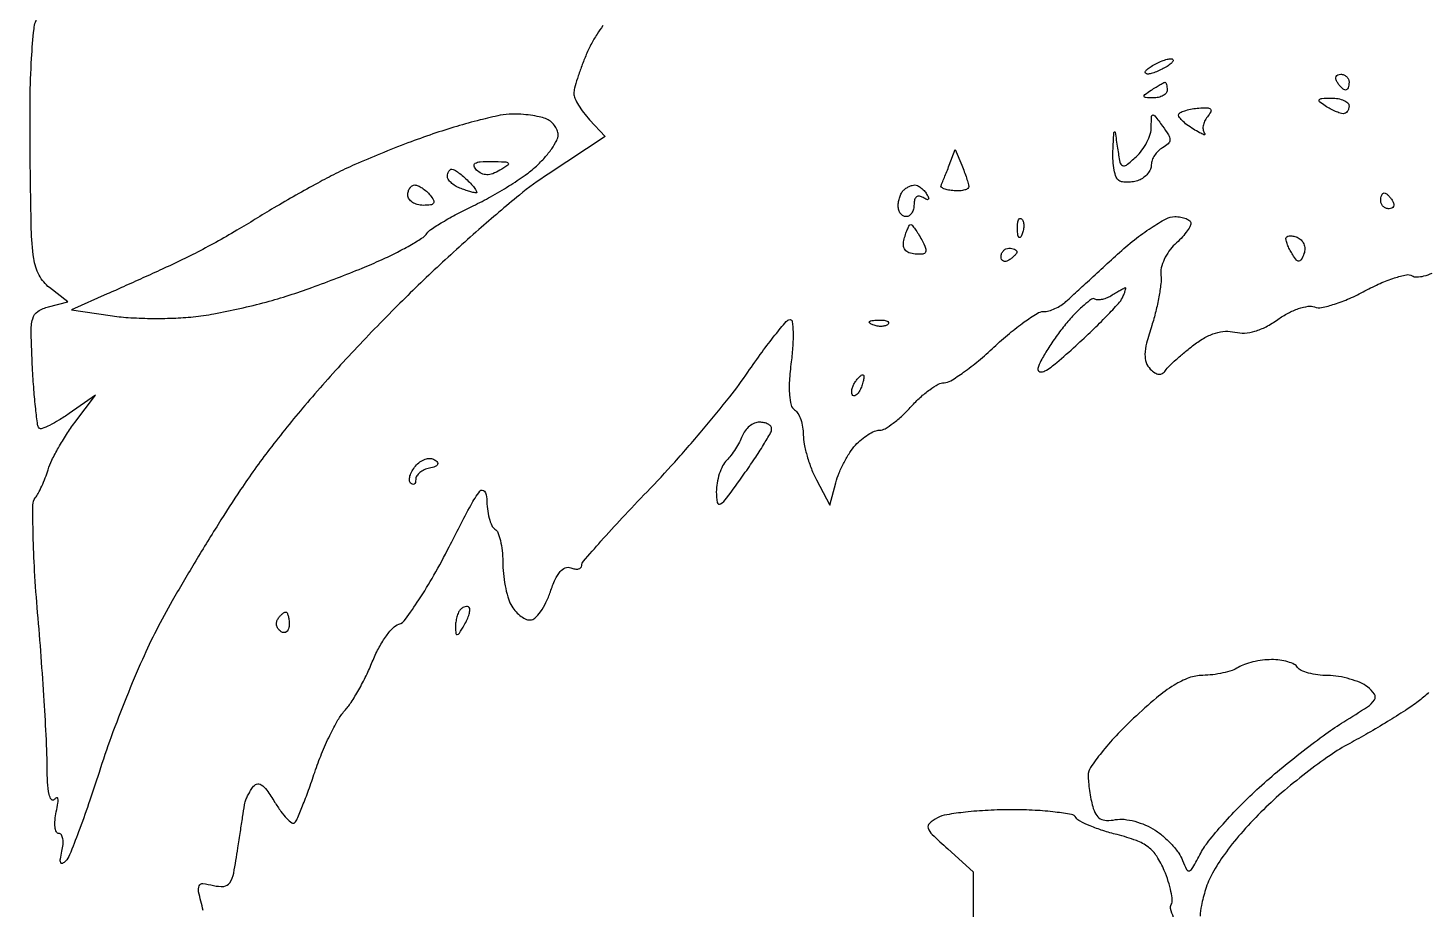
# Model space of a CAD drawing. Extents: x 0 to 102, y 0 to 135.
# Drawn here: x 22.76 to 37.72, y 26.18 to 35.6 of the extents above; entities that cross this region are included whole.
import ezdxf

# ---------------------------------------------------------------- set-up
doc = ezdxf.new("R2010")
doc.units = 0
doc.header["$MEASUREMENT"] = 0

msp = doc.modelspace()

# ---------------------------------------------------------------- linework, layer by layer
for points in [[(28.90555, 35.629859, 0.022164), (28.841839, 35.538645, 0.021958), (28.777138, 35.42603, 0.02045), (28.720889, 35.305511, 0.010778), (28.672618, 35.182598, 0.012253), (28.631839, 35.062827, 0.01149), (28.60215, 34.959844, 0.064515), (28.5948, 34.903121, 0.10652), (28.605693, 34.852569, 0.028504), (28.644002, 34.779248, 0.027543), (28.698188, 34.698936, 0.025359), (28.762297, 34.622717), (28.929795, 34.44293), (28.318147, 34.041833, 0.026718), (28.011154, 33.816188, 0.008401), (27.576529, 33.447078, 0.008314), (27.101359, 33.015383, 0.008752), (26.649, 32.575316, 0.008677), (26.155301, 32.060347, 0.010925), (25.71722, 31.565982, 0.011944), (25.339807, 31.098671, 0.017114), (25.029877, 30.665698, 0.006729), (24.790004, 30.294396, 0.004928), (24.533463, 29.876218, 0.00498), (24.298315, 29.475303, 0.010988), (24.128617, 29.163576, 0.015608), (23.978888, 28.849883, 0.007818), (23.808372, 28.44486, 0.007754), (23.644851, 28.019913, 0.011357), (23.51536, 27.640776, -0.005634), (23.404393, 27.303293, -0.00793), (23.297301, 27.005106, -0.005015), (23.201322, 26.758157, -0.101337), (23.157261, 26.6913, -0.086587), (23.12398, 26.667872, -0.44104), (23.105408, 26.675509, -0.130058), (23.101817, 26.714752, -0.017287), (23.11867, 26.79705, 0.037349), (23.130585, 26.869995, 0.064049), (23.128081, 26.931485, 0.095958), (23.112573, 26.972694, 0.260548), (23.086268, 26.9874, -0.296033), (23.060009, 27.004441, -0.075576), (23.045884, 27.055741, -0.052589), (23.044927, 27.130871, -0.030621), (23.058731, 27.22005, 0.014337), (23.076052, 27.312035, 0.082538), (23.075694, 27.361409, 0.483286), (23.060533, 27.369661, 0.137939), (23.036145, 27.350098, -0.510216), (23.006533, 27.349902, -0.109364), (22.981797, 27.405894, -0.036432), (22.965461, 27.535587, -0.011518), (22.959714, 27.730798, 0.011063), (22.952326, 27.98978, 0.002878), (22.92884, 28.405762, 0.002924), (22.896569, 28.87959, 0.002983), (22.858952, 29.349869, -0.006397), (22.826357, 29.795642, -0.00988), (22.810742, 30.181602, -0.005484), (22.807628, 30.502368, -0.169221), (22.833586, 30.576569, 0.046095), (22.865792, 30.625762, 0.01546), (22.903695, 30.702917, 0.015235), (22.940592, 30.791357, 0.01684), (22.970719, 30.879, -0.039152), (23.010737, 30.980462, -0.01507), (23.081268, 31.114599, -0.014813), (23.166858, 31.256148, -0.017685), (23.256023, 31.38404), (23.4765, 31.67758), (23.196679, 31.480561, -0.015682), (23.086466, 31.408021, -0.024577), (22.986998, 31.353474, -0.021523), (22.90576, 31.318222, -0.296175), (22.875809, 31.324591, -0.165367), (22.858427, 31.359885, -0.004629), (22.837724, 31.530714, -0.009003), (22.818639, 31.734595, -0.006008), (22.8038, 31.968645, -0.006027), (22.7889, 32.348099, -0.071428), (22.805821, 32.494044, -0.183295), (22.861429, 32.571838, -0.08564), (22.97643, 32.622749), (23.18002, 32.673847), (22.985946, 32.826506, -0.106126), (22.874928, 32.960249, -0.084835), (22.81728, 33.138925, -0.030499), (22.791238, 33.456379, -0.00264), (22.778574, 34.268502, -0.005223), (22.77865, 34.844473, -0.011998), (22.793636, 35.277781, -0.012393), (22.820268, 35.596564, -0.10086), (22.864573, 35.73527, 0.018066)], [(24.629935, 26.162443, -0.007991), (24.580915, 26.364739, -0.154329), (24.586298, 26.428304, -0.334252), (24.625956, 26.451802, -0.033929), (24.740624, 26.431164, 0.081798), (24.85014, 26.42209, 0.232903), (24.914064, 26.460252, 0.097472), (24.955544, 26.563922, 0.009364), (25.001077, 26.833122, -0.000526), (25.027599, 27.008757, -0.000764), (25.051395, 27.163627, -0.000376), (25.071919, 27.295202, -0.013218), (25.077548, 27.3258, -0.056804), (25.085254, 27.348911, -0.010786), (25.104864, 27.388803, -0.011388), (25.129957, 27.434599, -0.01024), (25.157982, 27.480879, -0.168172), (25.201489, 27.515531, -0.236332), (25.249896, 27.509459, -0.091621), (25.309941, 27.451042, -0.017508), (25.393896, 27.323288, 0.020677), (25.460564, 27.223225, 0.03611), (25.524817, 27.147137, 0.044348), (25.578843, 27.100822, 0.366578), (25.608695, 27.103295, 0.096856), (25.635157, 27.142622, 0.005208), (25.692329, 27.282199, 0.007984), (25.756329, 27.45101, 0.005726), (25.822664, 27.641586, -0.016185), (25.896708, 27.840789, -0.015926), (25.983851, 28.035878, -0.016017), (26.071025, 28.201711, -0.056793), (26.141662, 28.2987, 0.041323), (26.211149, 28.388171, 0.015848), (26.293006, 28.522878, 0.015566), (26.373044, 28.675417, 0.018484), (26.438644, 28.824259, -0.027207), (26.503143, 28.963951, -0.031347), (26.579797, 29.089079, -0.032942), (26.657043, 29.18496, -0.130168), (26.720359, 29.225355, 0.160589), (26.793773, 29.278597, 0.011737), (26.93681, 29.487046, 0.01543), (27.09702, 29.750081, 0.01104), (27.260419, 30.053396, -0.003305), (27.490764, 30.497292, -0.044753), (27.589969, 30.650469, -0.508388), (27.636716, 30.648877, -0.148306), (27.662269, 30.566743, 0.028847), (27.669227, 30.459564, 0.034972), (27.688484, 30.360727, 0.037557), (27.716005, 30.282281, 0.152344), (27.7488, 30.2445, -0.16127), (27.781527, 30.205443, -0.034964), (27.808549, 30.120427, -0.033058), (27.827191, 30.012957, -0.026422), (27.8334, 29.895545, 0.025579), (27.839829, 29.769961, 0.021432), (27.859126, 29.637954, 0.02197), (27.887299, 29.518675, 0.053933), (27.920977, 29.435238, 0.050982), (27.963183, 29.372646, 0.050503), (28.017303, 29.319669, 0.055077), (28.074598, 29.283446, 0.11392), (28.125916, 29.2716, 0.18936), (28.177855, 29.292002, 0.049792), (28.238071, 29.360283, 0.043309), (28.296156, 29.457923, 0.032841), (28.342914, 29.573499, -0.026157), (28.393912, 29.704566, -0.070437), (28.447231, 29.788856, -0.119735), (28.502938, 29.829285, -0.19125), (28.560975, 29.829954, 0.050099), (28.606343, 29.817579, 0.091299), (28.644613, 29.818188, 0.140862), (28.6697, 29.831182, 0.206102), (28.6794, 29.853715, -0.180114), (28.696257, 29.898992, -0.002718), (28.884423, 30.11429, -0.006939), (29.109843, 30.362378, -0.004484), (29.37735, 30.6436, 0.00974), (29.672454, 30.960437, 0.007519), (29.982108, 31.316801, 0.007611), (30.261354, 31.658526, 0.018015), (30.456, 31.923327, -0.00778), (30.60693, 32.137716, -0.011821), (30.745296, 32.318745, -0.006559), (30.865776, 32.46491, -0.212976), (30.906238, 32.484387, -0.389732), (30.930798, 32.463092, -0.02132), (30.938646, 32.352131, -0.023972), (30.935724, 32.205683, -0.014103), (30.918917, 32.031328, 0.014812), (30.899786, 31.829857, 0.033909), (30.900203, 31.677397, 0.044876), (30.917584, 31.569847, 0.194216), (30.95513, 31.518735, -0.12425), (30.990883, 31.481863, -0.047229), (31.020861, 31.416215, -0.043076), (31.04132, 31.335378, -0.040468), (31.0482, 31.250506, 0.049282), (31.058071, 31.150604, 0.022017), (31.089639, 31.022161, 0.021541), (31.135256, 30.888152, 0.027295), (31.189268, 30.769049), (31.330337, 30.4983), (31.395883, 30.74004, -0.032374), (31.431535, 30.844297, -0.022051), (31.484739, 30.957802, -0.022276), (31.546058, 31.06319, -0.041037), (31.606327, 31.14189, -0.035036), (31.670123, 31.203159, -0.034961), (31.741894, 31.254968, -0.037157), (31.810857, 31.290965, -0.102051), (31.864359, 31.302, 0.13357), (31.922213, 31.317736, 0.027789), (32.010689, 31.376554, 0.02734), (32.108755, 31.458641, 0.022848), (32.203632, 31.5558, -0.025226), (32.299404, 31.652949, -0.029165), (32.400145, 31.735046, -0.030226), (32.492167, 31.793386, -0.126823), (32.555061, 31.8096, 0.13977), (32.625557, 31.829699, 0.016347), (32.763104, 31.921431, 0.018589), (32.922333, 32.044508, 0.014205), (33.087352, 32.1903, -0.014115), (33.252313, 32.336093, -0.018499), (33.411362, 32.459169, -0.016222), (33.54871, 32.550961, -0.140081), (33.618833, 32.571, 0.067748), (33.674761, 32.578613, 0.036741), (33.740217, 32.602064, 0.03582), (33.804488, 32.63627, 0.046899), (33.857251, 32.67675, -0.001077), (33.92556, 32.739877, -0.000152), (34.066493, 32.869479, -0.000174), (34.233374, 33.022742, -0.000148), (34.409569, 33.18435, -0.018055), (34.59008, 33.338203, -0.022036), (34.769944, 33.468157, -0.021239), (34.927886, 33.562646, -0.124808), (35.020776, 33.5862, -0.039472), (35.086952, 33.580968, -0.058669), (35.142833, 33.5652, -0.077156), (35.180876, 33.542073, -0.221145), (35.1936, 33.514712, -0.13657), (35.183281, 33.477636, -0.025904), (35.143603, 33.418976, -0.025927), (35.088557, 33.353406, -0.021262), (35.023396, 33.289191, 0.055533), (34.959718, 33.217212, 0.046339), (34.908903, 33.128609, 0.04834), (34.877572, 33.037585, 0.086404), (34.872642, 32.958829, -0.055886), (34.872477, 32.86705, -0.016546), (34.851936, 32.727881, -0.016381), (34.818293, 32.571866, -0.01697), (34.774841, 32.420235, 0.014954), (34.720427, 32.233196, 0.05533), (34.702975, 32.111696, 0.092569), (34.716296, 32.025027, 0.112542), (34.759918, 31.955642, 0.050115), (34.808477, 31.915951, 0.123055), (34.851628, 31.900675, 0.161153), (34.889421, 31.909294, 0.106101), (34.922173, 31.940124, -0.048238), (34.960062, 31.985052, -0.009883), (35.035834, 32.056213, -0.010319), (35.127584, 32.135654, -0.009533), (35.224953, 32.213418, -0.034772), (35.343686, 32.292117, -0.05372), (35.456549, 32.340968, -0.06219), (35.563746, 32.360134, -0.074793), (35.665561, 32.350269, 0.076276), (35.7678, 32.340666, 0.057432), (35.879172, 32.360168, 0.049549), (35.998296, 32.408731, 0.033176), (36.123661, 32.486016, -0.03399), (36.233059, 32.553213, -0.038227), (36.346436, 32.602012, -0.041589), (36.447776, 32.627555, -0.133328), (36.516454, 32.620573, 0.142674), (36.592473, 32.614251, 0.02652), (36.729603, 32.649777, 0.02651), (36.890476, 32.710243, 0.021477), (37.056079, 32.791361, -0.019604), (37.219002, 32.871925, -0.026845), (37.371728, 32.930521, -0.025912), (37.498575, 32.964382, -0.193), (37.558848, 32.953895, 0.149942), (37.60987, 32.940546, 0.050934), (37.68659, 32.951634, 0.045184), (37.773963, 32.982112, 0.038546)], [(37.736976, 28.4948, -0.035285), (37.62585, 28.399577, -0.015773), (37.488508, 28.304321, -0.006512), (37.296994, 28.183762, -0.006435), (37.088103, 28.059698, -0.008231), (36.892439, 27.951122, 0.028773), (36.681853, 27.822684, 0.013494), (36.424321, 27.634049, 0.01332), (36.164264, 27.421238, 0.01822), (35.942642, 27.215236, 0.01694), (35.726758, 26.984239, 0.024177), (35.552634, 26.764173, 0.027746), (35.424498, 26.562292, 0.054799), (35.350549, 26.38767, 0.016777), (35.305746, 26.217573, 0.054931), (35.292509, 26.102207, 0.087188)], [(35.007931, 26.089022, -0.028228), (34.977249, 26.183247, -0.205817), (34.984083, 26.229209, 0.163645), (34.994747, 26.274926, 0.026945), (34.981086, 26.365851, 0.027174), (34.952338, 26.475083, 0.021028), (34.909705, 26.590537, 0.042821), (34.830005, 26.743117, 0.088606), (34.739267, 26.841755, 0.075935), (34.610619, 26.911828, 0.025132), (34.404436, 26.974915, -0.016113), (34.253109, 27.018249, -0.020601), (34.117026, 27.068281, -0.018987), (34.008701, 27.118155, -0.137805), (33.966929, 27.156554, 0.212982), (33.91787, 27.189939, 0.013829), (33.74343, 27.216335, 0.018198), (33.526665, 27.235052, 0.012437), (33.279545, 27.2412, 0.012493), (33.024498, 27.234826, 0.014647), (32.783326, 27.215671, 0.013633), (32.581759, 27.188125, 0.082263), (32.482087, 27.154292, 0.057548), (32.397881, 27.095893, 0.301931), (32.383957, 27.044177, 0.121729), (32.426662, 26.976917, 0.008401), (32.593114, 26.823086), (32.86653, 26.578789), (32.866815, 25.170485, -0.001602)]]:
    msp.add_lwpolyline(points, format="xyb")
for points in [[(34.9821, 35.275609, -0.190341), (35.00175, 35.267847, -0.335455), (35.004572, 35.251519, -0.102785), (34.9833, 35.225271, -0.027796), (34.9398, 35.1936, -0.026766), (34.885004, 35.16221, -0.024204), (34.825326, 35.135681, -0.024967), (34.769529, 35.117192, -0.067616), (34.7283, 35.111591, -0.190341), (34.70865, 35.119353, -0.335455), (34.705828, 35.135681, -0.102785), (34.7271, 35.161929, -0.027796), (34.7706, 35.1936, -0.026766), (34.825396, 35.22499, -0.024204), (34.885074, 35.251519, -0.024967), (34.940871, 35.270008, -0.067616)], [(34.91865, 35.023105, -0.309048), (34.92683, 35.01822, -0.04613), (34.933587, 34.999168, -0.038557), (34.938271, 34.972132, -0.023625), (34.9398, 34.9398, -0.17131), (34.928443, 34.907625, -0.095191), (34.89631, 34.880432, -0.075283), (34.848385, 34.86227, -0.055234), (34.79175, 34.856495, -0.011938), (34.708934, 34.859198, -0.327416), (34.693061, 34.872281, -0.309569), (34.700347, 34.892133, -0.011213), (34.7706, 34.9398, -0.006384), (34.820752, 34.97131, -0.008918), (34.866436, 34.998099, -0.005891), (34.905181, 35.019303, -0.107356)], [(36.796007, 35.109, -0.093332), (36.830207, 35.10256, -0.09642), (36.859282, 35.084149, -0.099167), (36.878742, 35.05668, -0.105053), (36.8856, 35.0244, -0.042167), (36.882864, 34.992011, -0.061769), (36.874641, 34.964651, -0.081139), (36.862559, 34.946099, -0.210953), (36.848293, 34.9398, -0.151918), (36.830465, 34.945345, -0.038439), (36.806586, 34.964651, -0.035638), (36.781457, 34.992017, -0.029505), (36.7587, 35.0244, -0.082592), (36.745459, 35.056726, -0.161196), (36.748091, 35.084149, -0.182303), (36.765979, 35.102377, -0.108972)], [(35.278162, 34.747336, -0.022086), (35.367237, 34.7501, -0.200057), (35.402222, 34.734975, -0.328725), (35.406154, 34.70551, -0.047582), (35.369929, 34.65229, 0.061547), (35.340097, 34.605726, 0.072927), (35.324605, 34.555865, 0.085349), (35.325269, 34.510495, 0.14326), (35.342384, 34.47676, -0.3589), (35.343088, 34.465931, -0.338543), (35.332369, 34.46269, -0.037015), (35.287679, 34.483357, -0.010009), (35.220222, 34.522627, -0.025235), (35.151577, 34.569354, -0.040137), (35.098581, 34.616624, -0.048193), (35.065949, 34.658161, -0.28841), (35.065739, 34.684445, -0.153276), (35.088756, 34.704351, -0.030262), (35.140676, 34.723206, -0.029499), (35.206243, 34.738479, -0.023679)], [(36.69525, 34.853905, -0.042523), (36.768125, 34.848195, -0.062416), (36.829685, 34.829968, -0.082215), (36.871389, 34.802848, -0.210568), (36.8856, 34.7706, -0.073605), (36.88083, 34.738371, -0.089496), (36.866962, 34.711232, -0.102891), (36.846342, 34.693336, -0.133323), (36.82215, 34.687295, -0.077483), (36.789455, 34.693079, -0.020703), (36.740062, 34.712301, -0.02047), (36.68504, 34.739114, -0.019837), (36.6318, 34.7706, -0.023197), (36.570136, 34.814634, -0.409657), (36.567322, 34.836728, -0.220444), (36.59422, 34.850934, -0.011293)], [(27.932231, 34.683837, 0.049292), (27.807278, 34.670278, 0.010119), (27.59084, 34.620324, 0.010558), (27.340749, 34.551599, 0.009753), (27.087031, 34.470661, 0.008451), (26.81916, 34.374333, 0.006259), (26.526246, 34.25916, 0.006328), (26.252319, 34.143411, 0.014143), (26.047866, 34.046973, 0.007648), (25.855395, 33.945711, 0.004152), (25.621813, 33.815692, 0.004135), (25.386302, 33.679439, 0.00653), (25.186835, 33.558287, -0.008112), (24.9901, 33.439646, -0.005567), (24.763311, 33.311205, -0.005612), (24.542106, 33.192378, -0.011342), (24.3648, 33.104744, -0.001586), (24.191484, 33.024589, -0.000937), (23.9841, 32.929945, -0.000938), (23.776696, 32.83623, -0.001609), (23.6034, 32.758988), (23.2227, 32.590766), (23.634162, 32.527536, 0.022543), (23.825974, 32.506855, 0.011968), (24.064828, 32.497681, 0.011888), (24.309922, 32.499966, 0.018049), (24.522462, 32.514694, 0.019175), (24.744433, 32.546797, 0.009754), (25.020762, 32.603238, 0.009676), (25.303897, 32.672628, 0.014277), (25.5492, 32.745361, 0.007472), (25.791542, 32.828841, 0.005035), (26.065701, 32.93102, 0.005072), (26.328965, 33.035248, 0.010033), (26.535301, 33.124237, 0.010576), (26.706142, 33.206424, 0.013796), (26.858604, 33.289149, 0.011389), (26.981238, 33.363915, 0.112203), (27.023369, 33.406756, -0.109379), (27.06555, 33.450129, -0.010711), (27.189993, 33.528152, -0.013147), (27.344501, 33.615044, -0.010047), (27.517768, 33.70217, 0.016001), (27.704247, 33.798738, 0.012837), (27.898647, 33.914079, 0.013037), (28.07298, 34.030109, 0.031964), (28.19295, 34.126573, 0.026079), (28.281999, 34.217036, 0.029537), (28.357259, 34.312752, 0.030756), (28.410569, 34.400532, 0.121666), (28.4256, 34.461391, 0.097962), (28.415622, 34.511832, 0.066865), (28.386291, 34.562572, 0.064043), (28.342939, 34.605908, 0.072854), (28.291781, 34.634649, 0.040977), (28.224749, 34.654251, 0.016659), (28.130963, 34.67028, 0.016352), (28.028464, 34.680902, 0.020038)], [(34.890897, 34.55412, -0.02063), (34.953816, 34.460347, -0.138303), (34.968895, 34.406878, -0.210891), (34.950579, 34.365383, -0.056839), (34.890897, 34.322246, 0.06436), (34.844887, 34.287929, 0.053946), (34.805937, 34.241083, 0.056143), (34.779459, 34.189425, 0.09062), (34.7706, 34.140947, -0.104621), (34.760593, 34.093646, -0.066666), (34.73108, 34.045521, -0.062654), (34.687501, 34.003899, -0.067821), (34.636066, 33.975677, -0.044889), (34.5789, 33.959443, -0.041972), (34.518442, 33.953189, -0.044764), (34.463681, 33.957044, -0.098775), (34.424566, 33.971618, -0.169036), (34.395614, 34.007252, -0.036926), (34.373932, 34.084513, -0.03451), (34.36107, 34.182302, -0.027183), (34.360276, 34.289143, -0.00057), (34.369539, 34.481741, -0.24736), (34.375985, 34.492638, -0.536788), (34.383128, 34.48933, -0.00079), (34.408907, 34.319068, 0.011387), (34.435103, 34.16779, 0.239566), (34.462486, 34.132834, 0.284977), (34.503508, 34.137748, 0.01528), (34.607732, 34.22643, 0.050723), (34.670061, 34.295537, 0.040342), (34.722757, 34.381128, 0.041679), (34.758831, 34.469406, 0.076301), (34.7706, 34.546082, -0.007449), (34.772292, 34.659672, -0.386219), (34.786357, 34.674266, -0.25197), (34.808858, 34.664029, -0.004489)], [(32.743334, 34.1361, -0.00823), (32.770406, 34.067054, -0.009137), (32.794217, 33.999509, -0.008587), (32.812453, 33.941274, -0.046151), (32.818854, 33.908708, -0.27363), (32.809004, 33.887363, -0.080314), (32.775072, 33.871224, -0.05621), (32.723625, 33.862319, -0.03358), (32.661461, 33.86282, -0.027634), (32.600476, 33.87082, -0.052141), (32.552975, 33.884989, -0.083462), (32.524991, 33.902557, -0.341161), (32.521516, 33.921012, 0.018089), (32.534253, 33.948401, 0.00287), (32.556964, 34.003123, 0.003179), (32.582955, 34.067956, 0.002777), (32.609336, 34.1361), (32.673761, 34.3053)], [(27.71073, 34.175827, -0.006175), (27.857815, 34.172494, -0.18983), (27.890809, 34.158146, -0.471567), (27.888627, 34.135465, -0.016776), (27.804097, 34.082461, -0.04153), (27.726473, 34.045584, -0.092968), (27.662424, 34.034253, -0.112876), (27.60665, 34.047613, -0.081552), (27.554527, 34.085033, -0.113627), (27.527988, 34.127447, -0.358555), (27.538844, 34.156667, -0.117828), (27.59341, 34.173066, -0.016922)], [(27.289543, 34.0938, -0.136573), (27.315626, 34.08654, -0.020956), (27.360962, 34.056523, -0.0221), (27.412656, 34.015489, -0.017569), (27.464786, 33.9669, -0.015368), (27.510623, 33.918155, -0.032802), (27.542241, 33.877277, -0.056968), (27.556723, 33.849387, -0.525687), (27.550262, 33.84, -0.06131), (27.52651, 33.842924, -0.010029), (27.481697, 33.855084, -0.010912), (27.42929, 33.871691, -0.009428), (27.375019, 33.891351, -0.045844), (27.323824, 33.91659, -0.052351), (27.280509, 33.949811, -0.059761), (27.250825, 33.985591, -0.144282), (27.2412, 34.018251, -0.062127), (27.244803, 34.047139, -0.080435), (27.255401, 34.071608, -0.097925), (27.271106, 34.087984, -0.153976)], [(26.892441, 33.9246, -0.106966), (26.927237, 33.91707, -0.039506), (26.971391, 33.892648, -0.036931), (27.01693, 33.85745, -0.036574), (27.056955, 33.815829, -0.046053), (27.093552, 33.762413, -0.284189), (27.092114, 33.730585, -0.216813), (27.060904, 33.71167, -0.029471), (26.982713, 33.707057, -0.064292), (26.919817, 33.715178, -0.082026), (26.866526, 33.739009, -0.098715), (26.830873, 33.774348, -0.149352), (26.8182, 33.815829, -0.066472), (26.823752, 33.857408, -0.083548), (26.840008, 33.892648, -0.099361), (26.86413, 33.916217, -0.144937)], [(32.241707, 33.9246, -0.116346), (32.271137, 33.917658, -0.049192), (32.305704, 33.895909, -0.045098), (32.339636, 33.864295, -0.044289), (32.367579, 33.826929, -0.029004), (32.388554, 33.788127, -0.315645), (32.385643, 33.771557, -0.315645), (32.369073, 33.768646, -0.029004), (32.330271, 33.789621, 0.099174), (32.291146, 33.804164, 0.20018), (32.259732, 33.796578, 0.168066), (32.239324, 33.767107, 0.068269), (32.2326, 33.718093, -0.062283), (32.226294, 33.667662, -0.080552), (32.207749, 33.624944, -0.097988), (32.180265, 33.596354, -0.153634), (32.148, 33.5862, -0.13236), (32.115738, 33.594893, -0.100566), (32.088251, 33.619335, -0.087856), (32.06976, 33.655898, -0.073375), (32.0634, 33.699, -0.043841), (32.067558, 33.746326, -0.036641), (32.079968, 33.795232, -0.038133), (32.098162, 33.838511, -0.077955), (32.1198, 33.8682, -0.050066), (32.146206, 33.889788, -0.038014), (32.178875, 33.908032, -0.038954), (32.212523, 33.920523, -0.069508)], [(37.261307, 33.84, -0.151918), (37.279135, 33.834455, -0.038439), (37.303014, 33.815149, -0.035638), (37.328143, 33.787783, -0.029505), (37.3509, 33.7554, -0.082592), (37.364141, 33.723074, -0.161196), (37.361509, 33.695651, -0.182303), (37.343621, 33.677423, -0.108972), (37.313593, 33.6708, -0.093332), (37.279393, 33.67724, -0.09642), (37.250318, 33.695651, -0.099167), (37.230858, 33.72312, -0.105053), (37.224, 33.7554, -0.042167), (37.226736, 33.787789, -0.061769), (37.234959, 33.815149, -0.081139), (37.247041, 33.833701, -0.210953)], [(33.383512, 33.563287, -0.126455), (33.399861, 33.535629, -0.060344), (33.406558, 33.494572, -0.05415), (33.403392, 33.447403, -0.051402), (33.390191, 33.401137, -0.054073), (33.371448, 33.365887, -0.470617), (33.35603, 33.364428, -0.168741), (33.344074, 33.389111, -0.018894), (33.339079, 33.45225, -0.028489), (33.340009, 33.511147, -0.077125), (33.349376, 33.551754, -0.208169), (33.364997, 33.567197, -0.296942)], [(32.19719, 33.5016, -0.226372), (32.212783, 33.494159, -0.014926), (32.243769, 33.453438, -0.019266), (32.278634, 33.400465, -0.013043), (32.314393, 33.337645, -0.023759), (32.356401, 33.249307, -0.208832), (32.355751, 33.207008, -0.272864), (32.32523, 33.185635, -0.038357), (32.245154, 33.185515, -0.068672), (32.177738, 33.200048, -0.151323), (32.136216, 33.231601, -0.151485), (32.119825, 33.281073, -0.068867), (32.127951, 33.34947, -0.016988), (32.145331, 33.407765, -0.025853), (32.164701, 33.456912, -0.02354), (32.183598, 33.493731, -0.268576)], [(36.330358, 33.365043, -0.103597), (36.373014, 33.33753, -0.098906), (36.401894, 33.294796, -0.096808), (36.412526, 33.243432, -0.094659), (36.403185, 33.191405, -0.028686), (36.37465, 33.128148, -0.248049), (36.350009, 33.111167, -0.25589), (36.322672, 33.12221, -0.030228), (36.282922, 33.177257, -0.02104), (36.255448, 33.224921, -0.020926), (36.232023, 33.274811, -0.021318), (36.215285, 33.32003, -0.07277), (36.210095, 33.350895, -0.244038), (36.219566, 33.370136, -0.130115), (36.244888, 33.380129, -0.079079), (36.283852, 33.378541, -0.041989)], [(33.2478, 33.2478, -0.042167), (33.280189, 33.245064, -0.061769), (33.307549, 33.236841, -0.081139), (33.326101, 33.224759, -0.210953), (33.3324, 33.210493, -0.151918), (33.326855, 33.192665, -0.038439), (33.307549, 33.168786, -0.035638), (33.280183, 33.143657, -0.029505), (33.2478, 33.1209, -0.082592), (33.215474, 33.107659, -0.161196), (33.188051, 33.110291, -0.182303), (33.169823, 33.128179, -0.108972), (33.1632, 33.158207, -0.093332), (33.16964, 33.192407, -0.09642), (33.188051, 33.221482, -0.099167), (33.21552, 33.240942, -0.105053)], [(34.492995, 32.823505, 0.105406), (34.481017, 32.820061, 0.004931), (34.443843, 32.799759, 0.007961), (34.400053, 32.774357, 0.00562), (34.351639, 32.744487, -0.040837), (34.300145, 32.71752, -0.046302), (34.247043, 32.700612, -0.05196), (34.200044, 32.695331, -0.141339), (34.168096, 32.704268, 0.300443), (34.1313, 32.703158, 0.024035), (34.050763, 32.640402, 0.026213), (33.955436, 32.54936, 0.01665), (33.853876, 32.434186, 0.016102), (33.753645, 32.304284, 0.016158), (33.662104, 32.168347, 0.016197), (33.590089, 32.044859, 0.060018), (33.557067, 31.961132, 0.416273), (33.577322, 31.926809, 0.199965), (33.633151, 31.935017, 0.04103), (33.758789, 32.025226, 0.008577), (33.962396, 32.204482, 0.006733), (34.137867, 32.368772, 0.008736), (34.293979, 32.524274, 0.00685), (34.42006, 32.657944, 0.074869), (34.461243, 32.71905, 0.01299), (34.479205, 32.759534, 0.024132), (34.491297, 32.793355, 0.025239), (34.497538, 32.818358, 0.493862)], [(31.84485, 32.479721, -0.028489), (31.903747, 32.478791, -0.077125), (31.944354, 32.469424, -0.208169), (31.959797, 32.453803, -0.296942), (31.955887, 32.435288, -0.126455), (31.928229, 32.418939, -0.060344), (31.887172, 32.412242, -0.05415), (31.840003, 32.415408, -0.051402), (31.793737, 32.428609, -0.054073), (31.758487, 32.447352, -0.470617), (31.757028, 32.46277, -0.168741), (31.781711, 32.474726, -0.018894)], [(31.685038, 31.8942, -0.38326), (31.694956, 31.885289, -0.056204), (31.694795, 31.855851, -0.040274), (31.686333, 31.813729, -0.021914), (31.669593, 31.763651, -0.035865), (31.647491, 31.716471, -0.069269), (31.622369, 31.683295, -0.118528), (31.598562, 31.668751, -0.281567), (31.579177, 31.673423, -0.156651), (31.567841, 31.695487, -0.070517), (31.567082, 31.728404, -0.059701), (31.576276, 31.766467, -0.049364), (31.594621, 31.803971, -0.02576), (31.618512, 31.838515, -0.032473), (31.644184, 31.867695, -0.034154), (31.668114, 31.888519, -0.16338)], [(30.580245, 31.3866, 0.101618), (30.526529, 31.375569, 0.067152), (30.472279, 31.34311, 0.063665), (30.425739, 31.295149, 0.070421), (30.394629, 31.23855, -0.032327), (30.365167, 31.173732, -0.019688), (30.322581, 31.101151, -0.019697), (30.27448, 31.032236, -0.032699), (30.228084, 30.978707, 0.078446), (30.18569, 30.919692, 0.037656), (30.150055, 30.833267, 0.036143), (30.125745, 30.735438, 0.042852), (30.1176, 30.640578, 0.047553), (30.128356, 30.527744, 0.530677), (30.163036, 30.512879, 0.091821), (30.228168, 30.574038, 0.003916), (30.4137, 30.830712, 0.007347), (30.527136, 30.995332, 0.010408), (30.622821, 31.145322, 0.006821), (30.698062, 31.272743, 0.130675), (30.7098, 31.316892, 0.179706), (30.699919, 31.343497, 0.091739), (30.671743, 31.366123, 0.07174), (30.629815, 31.381447, 0.051837)], [(27.102736, 30.985803, -0.079114), (27.13467, 30.957811, -0.313935), (27.136761, 30.933207, -0.181498), (27.111103, 30.912111, -0.033365), (27.05085, 30.895932, 0.056984), (26.994233, 30.877829, 0.06641), (26.94629, 30.848041, 0.077389), (26.913869, 30.81165, 0.144312), (26.9028, 30.774097, -0.060546), (26.898952, 30.742437, -0.181206), (26.886833, 30.724738, -0.249162), (26.869137, 30.722542, -0.105515), (26.848444, 30.735956, -0.192349), (26.83547, 30.766191, -0.075762), (26.841264, 30.811948, -0.06018), (26.863669, 30.865327, -0.043805), (26.90033, 30.918324, -0.064808), (26.948133, 30.962735, -0.074488), (27.003611, 30.990951, -0.085688), (27.05796, 30.999212, -0.136258)], [(25.511893, 29.3562, -0.279105), (25.526286, 29.347487, -0.051652), (25.538241, 29.317456, -0.042195), (25.546494, 29.274846, -0.026751), (25.5492, 29.224307, -0.067432), (25.542888, 29.177717, -0.140899), (25.523943, 29.146767, -0.190788), (25.495872, 29.136056, -0.136093), (25.46322, 29.145553, -0.090427), (25.434094, 29.171825, -0.095498), (25.416794, 29.206216, -0.099685), (25.413933, 29.243327, -0.108373), (25.425913, 29.277446, -0.031646), (25.447288, 29.307588, -0.037297), (25.471247, 29.333066, -0.040575), (25.494262, 29.350945, -0.145859)], [(27.474555, 29.404845, 0.154511), (27.456501, 29.414217, 0.097827), (27.432594, 29.413671, 0.080251), (27.406445, 29.403287, 0.061883), (27.3822, 29.3844, 0.090291), (27.360713, 29.353347, 0.037424), (27.343123, 29.30522, 0.03547), (27.331551, 29.24947, 0.038261), (27.328373, 29.19405, 0.022266), (27.332701, 29.126227, 0.446695), (27.347692, 29.115472, 0.200091), (27.370384, 29.131427, 0.009073), (27.420727, 29.214495, 0.025833), (27.452492, 29.276253, 0.036971), (27.473574, 29.334099, 0.040891), (27.482824, 29.381216, 0.22822)], [(36.055757, 28.847305, 0.030897), (35.959288, 28.840786, 0.025387), (35.857697, 28.822299, 0.026111), (35.76588, 28.795601, 0.059707), (35.7012, 28.764, -0.063568), (35.634903, 28.732238, -0.024941), (35.537023, 28.705157, -0.024202), (35.426979, 28.686078, -0.027725), (35.3205, 28.678843, 0.084196), (35.173599, 28.652052, 0.051795), (35.015037, 28.575088, 0.03614), (34.826157, 28.438056, 0.013362), (34.58025, 28.219487, 0.015837), (34.394045, 28.03343, 0.020825), (34.237034, 27.851673, 0.018827), (34.120792, 27.693307, 0.151897), (34.094955, 27.607989, 0.022735), (34.098778, 27.5358, 0.011805), (34.109759, 27.446211, 0.011714), (34.1254, 27.354551, 0.017463), (34.143731, 27.275319, 0.062025), (34.177019, 27.193445, 0.135484), (34.224241, 27.145653, 0.127074), (34.291499, 27.12709, 0.051389), (34.387027, 27.135345, -0.074836), (34.478474, 27.138958, -0.037401), (34.59255, 27.117649, -0.036074), (34.709768, 27.077295, -0.044121), (34.811901, 27.022575, -0.03481), (34.904346, 26.952351, -0.028768), (34.992602, 26.86561, -0.029702), (35.06446, 26.776228, -0.065956), (35.105202, 26.699111, 0.026314), (35.147336, 26.601348, 0.392229), (35.179218, 26.589214, 0.171514), (35.216187, 26.621876, 0.007301), (35.299905, 26.777761, -0.04939), (35.382012, 26.903924, -0.013051), (35.537517, 27.087895, -0.013114), (35.726361, 27.288961, -0.013133), (35.925402, 27.479751, -0.011116), (36.14489, 27.67061, -0.008238), (36.395499, 27.872042, -0.008335), (36.638516, 28.054452, -0.01853), (36.83077, 28.183222, 0.006894), (37.081121, 28.342594, 0.098196), (37.156331, 28.41647, 0.30678), (37.156535, 28.479199, 0.082785), (37.08457, 28.55533, 0.062579), (37.005287, 28.601076, 0.030298), (36.894622, 28.639944, 0.029474), (36.772791, 28.666965, 0.037356), (36.657943, 28.676709, -0.02879), (36.550764, 28.683958, -0.034874), (36.451927, 28.703461, -0.037426), (36.373475, 28.731155, -0.151915), (36.3357, 28.764, 0.139745), (36.30009, 28.796484, 0.043178), (36.231899, 28.823368, 0.039395), (36.146736, 28.841563, 0.03437)]]:
    msp.add_lwpolyline(points, format="xyb", close=True)

doc.saveas('drawing.dxf')
